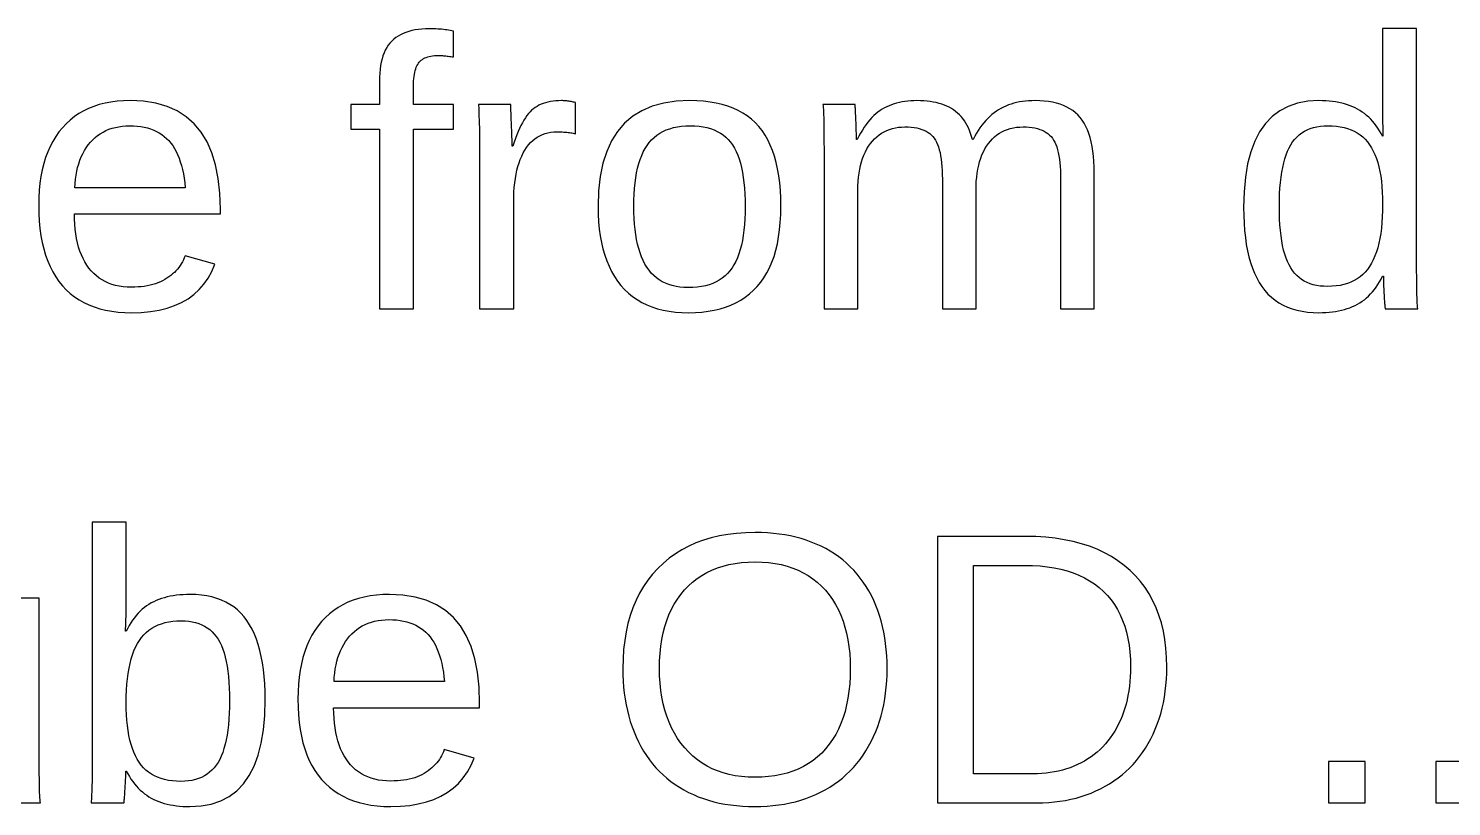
# Model space of a CAD drawing. Extents: x -27 to 133, y -77 to 15.
# Drawn here: x 91.01 to 99.43, y -1.41 to 3.19 of the extents above; entities that cross this region are included whole.
import ezdxf

# ---------------------------------------------------------------- set-up
doc = ezdxf.new("R2010")
doc.units = 0
doc.layers.get('0').update_dxf_attribs({"linetype": 'CONTINUOUS'})

msp = doc.modelspace()

# ---------------------------------------------------------------- linework, layer by layer
for points in [[(93.2908, 2.59516), (93.5269, 2.59516), (93.5269, 2.74173), (93.2908, 2.74173), (93.2908, 2.85026), (93.291, 2.86572), (93.2916, 2.88043), (93.2926, 2.89438), (93.294, 2.90757), (93.2959, 2.92001), (93.2981, 2.9317), (93.3008, 2.94263), (93.3039, 2.95281), (93.3074, 2.96223), (93.3113, 2.97089), (93.3156, 2.9788), (93.3203, 2.98596), (93.3254, 2.99236), (93.331, 2.99816), (93.3371, 3.00349), (93.3437, 3.00835), (93.3508, 3.01276), (93.3584, 3.0167), (93.3665, 3.02018), (93.3751, 3.02319), (93.3842, 3.02574), (93.3939, 3.02782), (93.404, 3.02945), (93.4146, 3.03061), (93.4257, 3.0313), (93.4373, 3.03153), (93.4434, 3.03148), (93.4497, 3.03132), (93.456, 3.03106), (93.4625, 3.03068), (93.4691, 3.03021), (93.4759, 3.02962), (93.4828, 3.02893), (93.4898, 3.02814), (93.4969, 3.02724), (93.5042, 3.02623), (93.5116, 3.02512), (93.5192, 3.0239), (93.5269, 3.02257), (93.5269, 3.17586), (93.5178, 3.17784), (93.5083, 3.17967), (93.4986, 3.18134), (93.4886, 3.18285), (93.4783, 3.1842), (93.4677, 3.18539), (93.4567, 3.18643), (93.4455, 3.1873), (93.434, 3.18802), (93.4221, 3.18857), (93.41, 3.18897), (93.3975, 3.18921), (93.3848, 3.18929), (93.3621, 3.18886), (93.3405, 3.18757), (93.3197, 3.18542), (93.2998, 3.1824), (93.2808, 3.17853), (93.2628, 3.1738), (93.2457, 3.1682), (93.2295, 3.16175), (93.2142, 3.15443), (93.1998, 3.14625), (93.1863, 3.13721), (93.1737, 3.12732), (93.1621, 3.11656), (93.1513, 3.10482), (93.1414, 3.09198), (93.1324, 3.07805), (93.1242, 3.06301), (93.1169, 3.04688), (93.1104, 3.02965), (93.1049, 3.01131), (93.1001, 2.99188), (93.0962, 2.97135), (93.0932, 2.94972), (93.0911, 2.92699), (93.0898, 2.90316), (93.0894, 2.87823), (93.0894, 2.74173), (92.9193, 2.74173), (92.9193, 2.59516), (93.0894, 2.59516), (93.0894, 1.53107), (93.2908, 1.53107)], [(98.6692, 1.509), (98.6894, 1.50989), (98.7091, 1.51138), (98.7282, 1.51346), (98.7469, 1.51614), (98.765, 1.51942), (98.7826, 1.52329), (98.7997, 1.52776), (98.8162, 1.53283), (98.8323, 1.53849), (98.8478, 1.54474), (98.8628, 1.55159), (98.8772, 1.55904), (98.8912, 1.56718), (98.9048, 1.5761), (98.9179, 1.5858), (98.9306, 1.59628), (98.9429, 1.60754), (98.9547, 1.61958), (98.9661, 1.63241), (98.9771, 1.64601), (98.9876, 1.6604), (98.9977, 1.67557), (99.0074, 1.69152), (99.0167, 1.70824), (99.0255, 1.72576), (99.03, 1.72576), (99.03, 1.71842), (99.0301, 1.71087), (99.0302, 1.70311), (99.0303, 1.69514), (99.0305, 1.68696), (99.0308, 1.67856), (99.0311, 1.66996), (99.0315, 1.66114), (99.0318, 1.65211), (99.0323, 1.64287), (99.0328, 1.63341), (99.0333, 1.62375), (99.0339, 1.61387), (99.0345, 1.60416), (99.0351, 1.59501), (99.0357, 1.58642), (99.0362, 1.57838), (99.0368, 1.5709), (99.0374, 1.56398), (99.0379, 1.55761), (99.0385, 1.55179), (99.039, 1.54654), (99.0396, 1.54184), (99.0401, 1.53769), (99.0406, 1.5341), (99.0412, 1.53107), (99.2336, 1.53107), (99.2326, 1.54113), (99.2317, 1.55271), (99.2309, 1.56581), (99.2301, 1.58044), (99.2294, 1.59658), (99.2288, 1.61426), (99.2283, 1.63345), (99.2279, 1.65416), (99.2275, 1.6764), (99.2273, 1.70016), (99.2271, 1.72545), (99.2269, 1.75226), (99.2269, 1.78058), (99.2269, 3.19153), (99.0255, 3.19153), (99.0255, 2.68914), (99.0277, 2.55376), (99.0255, 2.55376), (99.0167, 2.57028), (99.0074, 2.58609), (98.9978, 2.6012), (98.9877, 2.61562), (98.9772, 2.62933), (98.9662, 2.64233), (98.9549, 2.65464), (98.9431, 2.66625), (98.9309, 2.67715), (98.9182, 2.68735), (98.9052, 2.69685), (98.8917, 2.70565), (98.8778, 2.71374), (98.8634, 2.72119), (98.8485, 2.72805), (98.833, 2.7343), (98.817, 2.73996), (98.8004, 2.74503), (98.7833, 2.7495), (98.7657, 2.75337), (98.7475, 2.75665), (98.7288, 2.75933), (98.7095, 2.76142), (98.6897, 2.76291), (98.6693, 2.7638), (98.6484, 2.7641), (98.5825, 2.76035), (98.5219, 2.74911), (98.4666, 2.73038), (98.4165, 2.70414), (98.3717, 2.67042), (98.3322, 2.6292), (98.298, 2.58048), (98.269, 2.52428), (98.2453, 2.46057), (98.2268, 2.38937), (98.2136, 2.31068), (98.2057, 2.2245), (98.2031, 2.13081), (98.2037, 2.08355), (98.2057, 2.03817), (98.2089, 1.99467), (98.2133, 1.95306), (98.2191, 1.91332), (98.2261, 1.87546), (98.2344, 1.83948), (98.244, 1.80538), (98.2549, 1.77317), (98.267, 1.74283), (98.2804, 1.71438), (98.2951, 1.6878), (98.3111, 1.66311), (98.3284, 1.64026), (98.3472, 1.61925), (98.3674, 1.60006), (98.389, 1.5827), (98.4121, 1.56717), (98.4366, 1.55347), (98.4626, 1.54159), (98.4899, 1.53154), (98.5188, 1.52332), (98.549, 1.51692), (98.5807, 1.51235), (98.6139, 1.50961), (98.6484, 1.5087)], [(91.6799, 1.51039), (91.7342, 1.51548), (91.7853, 1.52395), (91.8331, 1.53582), (91.8776, 1.55107), (91.9188, 1.56971), (91.9567, 1.59175), (91.9914, 1.61717), (92.0228, 1.64599), (92.051, 1.67819), (92.0759, 1.71378), (92.0975, 1.75277), (92.1158, 1.79514), (91.939, 1.84548), (91.9344, 1.83325), (91.9292, 1.82136), (91.9234, 1.80979), (91.917, 1.79855), (91.91, 1.78765), (91.9023, 1.77708), (91.8941, 1.76683), (91.8853, 1.75692), (91.8759, 1.74734), (91.8658, 1.73809), (91.8552, 1.72917), (91.844, 1.72058), (91.8321, 1.71232), (91.8197, 1.70455), (91.8066, 1.69739), (91.793, 1.69085), (91.7787, 1.68494), (91.7638, 1.67965), (91.7483, 1.67499), (91.7321, 1.67094), (91.7154, 1.66752), (91.698, 1.66472), (91.68, 1.66254), (91.6614, 1.66098), (91.6422, 1.66005), (91.6224, 1.65974), (91.5974, 1.66041), (91.5733, 1.66241), (91.5502, 1.66576), (91.528, 1.67044), (91.5067, 1.67646), (91.4864, 1.68381), (91.467, 1.6925), (91.4486, 1.70254), (91.4311, 1.7139), (91.4146, 1.72661), (91.399, 1.74065), (91.3843, 1.75603), (91.3706, 1.77275), (91.3578, 1.7907), (91.3461, 1.80978), (91.3354, 1.82998), (91.3257, 1.8513), (91.3171, 1.87376), (91.3094, 1.89733), (91.3028, 1.92204), (91.2972, 1.94787), (91.2926, 1.97482), (91.289, 2.0029), (91.2865, 2.0321), (91.285, 2.06243), (91.2844, 2.09389), (92.1482, 2.09389), (92.1482, 2.12073), (92.1451, 2.21591), (92.1356, 2.30346), (92.1198, 2.38341), (92.0977, 2.45574), (92.0693, 2.52046), (92.0346, 2.57756), (91.9935, 2.62705), (91.9461, 2.66893), (91.8924, 2.70319), (91.8324, 2.72984), (91.7661, 2.74887), (91.6935, 2.76029), (91.6145, 2.7641), (91.5751, 2.76315), (91.5372, 2.76031), (91.5006, 2.75558), (91.4655, 2.74895), (91.4318, 2.74043), (91.3995, 2.73002), (91.3686, 2.71771), (91.3392, 2.70351), (91.3112, 2.68741), (91.2846, 2.66943), (91.2594, 2.64954), (91.2357, 2.62777), (91.2134, 2.6041), (91.1926, 2.57866), (91.1735, 2.55156), (91.1561, 2.5228), (91.1403, 2.4924), (91.1262, 2.46033), (91.1137, 2.42661), (91.1029, 2.39124), (91.0937, 2.35421), (91.0863, 2.31552), (91.0805, 2.27518), (91.0763, 2.23319), (91.0738, 2.18953), (91.073, 2.14423), (91.0738, 2.09661), (91.0763, 2.05082), (91.0805, 2.00688), (91.0863, 1.96478), (91.0937, 1.92452), (91.1029, 1.8861), (91.1137, 1.84952), (91.1262, 1.81478), (91.1403, 1.78188), (91.1561, 1.75083), (91.1735, 1.72161), (91.1926, 1.69423), (91.2134, 1.6687), (91.2358, 1.64503), (91.2596, 1.62325), (91.285, 1.60337), (91.3119, 1.58538), (91.3404, 1.56929), (91.3703, 1.55509), (91.4018, 1.54278), (91.4347, 1.53237), (91.4692, 1.52385), (91.5052, 1.51722), (91.5428, 1.51248), (91.5818, 1.50964), (91.6224, 1.5087)], [(93.8838, 2.16213), (93.8842, 2.19257), (93.8854, 2.22189), (93.8874, 2.25012), (93.8901, 2.27723), (93.8936, 2.30324), (93.8979, 2.32815), (93.903, 2.35194), (93.9088, 2.37464), (93.9155, 2.39622), (93.9229, 2.4167), (93.9311, 2.43608), (93.9401, 2.45434), (93.9499, 2.47151), (93.9604, 2.48748), (93.9716, 2.50217), (93.9835, 2.51559), (93.9961, 2.52773), (94.0094, 2.53859), (94.0234, 2.54818), (94.0381, 2.55648), (94.0536, 2.56351), (94.0697, 2.56926), (94.0865, 2.57373), (94.104, 2.57693), (94.1223, 2.57884), (94.1412, 2.57948), (94.1514, 2.57942), (94.1612, 2.57922), (94.1707, 2.57889), (94.18, 2.57842), (94.1888, 2.57783), (94.1974, 2.5771), (94.2057, 2.57624), (94.2136, 2.57525), (94.2213, 2.57412), (94.2286, 2.57286), (94.2356, 2.57147), (94.2422, 2.56995), (94.2486, 2.5683), (94.2486, 2.75291), (94.2422, 2.75457), (94.2359, 2.75609), (94.2295, 2.75748), (94.2232, 2.75874), (94.2169, 2.75986), (94.2106, 2.76086), (94.2043, 2.76172), (94.1981, 2.76245), (94.1918, 2.76304), (94.1856, 2.7635), (94.1793, 2.76384), (94.1731, 2.76403), (94.1669, 2.7641), (94.1497, 2.76376), (94.133, 2.76275), (94.117, 2.76106), (94.1015, 2.7587), (94.0867, 2.75566), (94.0725, 2.75195), (94.0589, 2.74756), (94.0459, 2.74249), (94.0335, 2.73675), (94.0218, 2.73034), (94.0106, 2.72325), (94.0001, 2.71548), (93.9901, 2.70704), (93.9806, 2.69768), (93.9712, 2.68716), (93.962, 2.67547), (93.9529, 2.66261), (93.9441, 2.64859), (93.9354, 2.6334), (93.9269, 2.61705), (93.9185, 2.59953), (93.9103, 2.58084), (93.9023, 2.561), (93.8945, 2.53998), (93.8868, 2.5178), (93.8793, 2.49446), (93.8749, 2.49446), (93.8748, 2.5018), (93.8747, 2.51109), (93.8744, 2.52232), (93.874, 2.5355), (93.8736, 2.55063), (93.873, 2.56771), (93.8723, 2.58673), (93.8715, 2.60769), (93.8706, 2.63061), (93.8696, 2.65547), (93.8685, 2.68227), (93.8673, 2.71103), (93.8659, 2.74173), (93.6757, 2.74173), (93.6767, 2.71813), (93.6776, 2.69485), (93.6785, 2.67189), (93.6792, 2.64925), (93.6799, 2.62692), (93.6805, 2.60492), (93.681, 2.58323), (93.6814, 2.56185), (93.6818, 2.5408), (93.6821, 2.52006), (93.6823, 2.49964), (93.6824, 2.47954), (93.6824, 2.45976), (93.6824, 1.53107), (93.8838, 1.53107)], [(94.9591, 1.50962), (94.9978, 1.51238), (95.035, 1.51698), (95.0708, 1.52342), (95.105, 1.53171), (95.1377, 1.54183), (95.169, 1.55379), (95.1987, 1.5676), (95.227, 1.58324), (95.2537, 1.60073), (95.279, 1.62005), (95.3028, 1.64122), (95.325, 1.66423), (95.3457, 1.68911), (95.3648, 1.71592), (95.3821, 1.74465), (95.3979, 1.7753), (95.4119, 1.80786), (95.4243, 1.84235), (95.4351, 1.87876), (95.4442, 1.91708), (95.4517, 1.95733), (95.4574, 1.9995), (95.4616, 2.04358), (95.4641, 2.08959), (95.4649, 2.13751), (95.4641, 2.18592), (95.4618, 2.23234), (95.4579, 2.27676), (95.4525, 2.31919), (95.4455, 2.35963), (95.437, 2.39807), (95.4269, 2.43453), (95.4153, 2.46898), (95.4021, 2.50145), (95.3874, 2.53192), (95.3712, 2.5604), (95.3533, 2.58688), (95.334, 2.61138), (95.313, 2.63397), (95.2902, 2.65475), (95.2657, 2.67373), (95.2395, 2.6909), (95.2116, 2.70626), (95.1819, 2.71982), (95.1505, 2.73157), (95.1173, 2.74151), (95.0825, 2.74964), (95.0458, 2.75597), (95.0075, 2.76049), (94.9674, 2.7632), (94.9256, 2.7641), (94.8453, 2.76039), (94.7714, 2.74927), (94.704, 2.73073), (94.643, 2.70478), (94.5884, 2.67141), (94.5403, 2.63063), (94.4985, 2.58243), (94.4632, 2.52681), (94.4343, 2.46378), (94.4118, 2.39334), (94.3958, 2.31548), (94.3861, 2.2302), (94.3829, 2.13751), (94.3837, 2.09137), (94.3861, 2.04693), (94.3901, 2.00419), (94.3957, 1.96316), (94.4029, 1.92382), (94.4117, 1.88619), (94.4222, 1.85025), (94.4342, 1.81602), (94.4478, 1.78349), (94.463, 1.75266), (94.4798, 1.72353), (94.4983, 1.69611), (94.5183, 1.67038), (94.5399, 1.64646), (94.563, 1.62446), (94.5877, 1.60437), (94.6139, 1.58619), (94.6416, 1.56993), (94.6709, 1.55558), (94.7017, 1.54314), (94.7341, 1.53262), (94.768, 1.52401), (94.8034, 1.51731), (94.8403, 1.51252), (94.8788, 1.50965), (94.9189, 1.5087)], [(95.9204, 2.23262), (95.9208, 2.25968), (95.9221, 2.2858), (95.9244, 2.31096), (95.9275, 2.33516), (95.9315, 2.35841), (95.9363, 2.38071), (95.9421, 2.40205), (95.9488, 2.42245), (95.9563, 2.44188), (95.9647, 2.46037), (95.974, 2.4779), (95.9842, 2.49448), (95.9953, 2.5101), (96.0072, 2.52467), (96.0197, 2.53807), (96.0328, 2.5503), (96.0465, 2.56137), (96.0609, 2.57128), (96.076, 2.58002), (96.0916, 2.5876), (96.1079, 2.594), (96.1249, 2.59925), (96.1424, 2.60333), (96.1606, 2.60624), (96.1795, 2.60799), (96.199, 2.60857), (96.2178, 2.60817), (96.2357, 2.60698), (96.2527, 2.605), (96.2688, 2.60222), (96.2839, 2.59864), (96.2982, 2.59427), (96.3115, 2.58911), (96.324, 2.58315), (96.3355, 2.57639), (96.3461, 2.56884), (96.3558, 2.5605), (96.3645, 2.55136), (96.3724, 2.54143), (96.3795, 2.53046), (96.3861, 2.51821), (96.392, 2.50467), (96.3975, 2.48985), (96.4023, 2.47374), (96.4066, 2.45635), (96.4103, 2.43767), (96.4134, 2.41771), (96.416, 2.39647), (96.4179, 2.37394), (96.4194, 2.35012), (96.4202, 2.32502), (96.4205, 2.29864), (96.4205, 1.53107), (96.6197, 1.53107), (96.6197, 2.23262), (96.6201, 2.25985), (96.6214, 2.2861), (96.6236, 2.31138), (96.6266, 2.33569), (96.6305, 2.35903), (96.6353, 2.38139), (96.6409, 2.40278), (96.6474, 2.42319), (96.6548, 2.44263), (96.663, 2.4611), (96.6721, 2.47859), (96.6821, 2.49511), (96.693, 2.51066), (96.7046, 2.52514), (96.7169, 2.53847), (96.7299, 2.55064), (96.7436, 2.56164), (96.758, 2.57149), (96.7731, 2.58018), (96.7889, 2.58771), (96.8054, 2.59409), (96.8226, 2.5993), (96.8405, 2.60336), (96.8591, 2.60625), (96.8783, 2.60799), (96.8983, 2.60857), (96.9171, 2.60817), (96.935, 2.60698), (96.952, 2.605), (96.9681, 2.60222), (96.9833, 2.59864), (96.9975, 2.59427), (97.0109, 2.58911), (97.0233, 2.58315), (97.0348, 2.57639), (97.0454, 2.56884), (97.0551, 2.5605), (97.0639, 2.55136), (97.0717, 2.54143), (97.0788, 2.53046), (97.0854, 2.51821), (97.0914, 2.50467), (97.0968, 2.48985), (97.1016, 2.47374), (97.1059, 2.45635), (97.1096, 2.43767), (97.1127, 2.41771), (97.1153, 2.39647), (97.1173, 2.37394), (97.1187, 2.35012), (97.1195, 2.32502), (97.1198, 2.29864), (97.1198, 1.53107), (97.319, 1.53107), (97.319, 2.33781), (97.3185, 2.372), (97.317, 2.40468), (97.3145, 2.43585), (97.3111, 2.46551), (97.3067, 2.49366), (97.3012, 2.5203), (97.2948, 2.54543), (97.2874, 2.56905), (97.279, 2.59117), (97.2697, 2.61177), (97.2593, 2.63086), (97.248, 2.64845), (97.2356, 2.66452), (97.2222, 2.67925), (97.2076, 2.69281), (97.1918, 2.70518), (97.1749, 2.71637), (97.1567, 2.72639), (97.1374, 2.73523), (97.1168, 2.74289), (97.0951, 2.74937), (97.0722, 2.75467), (97.0481, 2.7588), (97.0229, 2.76174), (96.9964, 2.76351), (96.9688, 2.7641), (96.9495, 2.76378), (96.9308, 2.76283), (96.9124, 2.76124), (96.8945, 2.75902), (96.8771, 2.75616), (96.86, 2.75266), (96.8435, 2.74853), (96.8274, 2.74376), (96.8117, 2.73836), (96.7964, 2.73232), (96.7816, 2.72565), (96.7673, 2.71834), (96.7534, 2.71039), (96.7399, 2.70173), (96.7266, 2.69225), (96.7137, 2.68197), (96.7011, 2.67088), (96.6888, 2.65898), (96.6769, 2.64628), (96.6652, 2.63277), (96.6539, 2.61845), (96.6428, 2.60332), (96.6321, 2.58739), (96.6217, 2.57064), (96.6116, 2.55309), (96.6018, 2.53473), (96.5984, 2.53473), (96.5933, 2.55277), (96.5876, 2.57004), (96.5814, 2.58653), (96.5745, 2.60226), (96.5671, 2.61723), (96.5591, 2.63142), (96.5506, 2.64485), (96.5414, 2.6575), (96.5317, 2.66939), (96.5214, 2.68052), (96.5105, 2.69087), (96.4991, 2.70045), (96.4871, 2.70927), (96.4744, 2.71738), (96.4611, 2.72484), (96.4471, 2.73166), (96.4324, 2.73782), (96.417, 2.74334), (96.401, 2.7482), (96.3842, 2.75242), (96.3668, 2.75599), (96.3487, 2.75891), (96.3299, 2.76118), (96.3104, 2.7628), (96.2903, 2.76378), (96.2695, 2.7641), (96.2511, 2.7638), (96.2331, 2.76291), (96.2157, 2.76142), (96.1986, 2.75933), (96.182, 2.75665), (96.1658, 2.75337), (96.15, 2.7495), (96.1347, 2.74503), (96.1198, 2.73996), (96.1054, 2.7343), (96.0914, 2.72805), (96.0778, 2.72119), (96.0647, 2.71374), (96.0519, 2.70553), (96.0393, 2.6964), (96.027, 2.68634), (96.0149, 2.67535), (96.003, 2.66343), (95.9913, 2.65059), (95.9798, 2.63682), (95.9686, 2.62212), (95.9576, 2.6065), (95.9469, 2.58995), (95.9363, 2.57247), (95.926, 2.55407), (95.9159, 2.53473), (95.9125, 2.53473), (95.9122, 2.548), (95.9119, 2.56059), (95.9115, 2.57252), (95.9112, 2.58378), (95.9109, 2.59437), (95.9106, 2.60429), (95.9103, 2.61354), (95.91, 2.62212), (95.9097, 2.63003), (95.9094, 2.63728), (95.9091, 2.64386), (95.9089, 2.64976), (95.9086, 2.655), (95.9084, 2.65987), (95.9081, 2.66464), (95.9079, 2.66934), (95.9076, 2.67394), (95.9074, 2.67846), (95.9072, 2.68289), (95.907, 2.68724), (95.9068, 2.6915), (95.9066, 2.69568), (95.9064, 2.69977), (95.9062, 2.70377), (95.906, 2.70768), (95.9058, 2.71152), (95.9056, 2.71519), (95.9055, 2.71864), (95.9053, 2.72186), (95.9051, 2.72486), (95.9049, 2.72764), (95.9048, 2.73019), (95.9046, 2.73251), (95.9044, 2.73461), (95.9043, 2.73648), (95.9041, 2.73813), (95.9039, 2.73956), (95.9038, 2.74075), (95.9036, 2.74173), (95.7134, 2.74173), (95.7144, 2.73352), (95.7153, 2.72337), (95.7161, 2.71128), (95.7169, 2.69724), (95.7175, 2.68125), (95.7181, 2.66331), (95.7186, 2.64343), (95.7191, 2.6216), (95.7194, 2.59782), (95.7197, 2.5721), (95.7199, 2.54443), (95.72, 2.51482), (95.7201, 2.48325), (95.7201, 1.53107), (95.9204, 1.53107)], [(91.2882, 2.2742), (91.2906, 2.29923), (91.294, 2.3234), (91.2983, 2.3467), (91.3035, 2.36913), (91.3097, 2.3907), (91.3168, 2.4114), (91.3248, 2.43123), (91.3338, 2.45019), (91.3437, 2.46829), (91.3545, 2.48552), (91.3663, 2.50188), (91.379, 2.51738), (91.3925, 2.53186), (91.4068, 2.54519), (91.4217, 2.55735), (91.4374, 2.56836), (91.4539, 2.57821), (91.471, 2.5869), (91.4889, 2.59443), (91.5074, 2.6008), (91.5267, 2.60602), (91.5468, 2.61007), (91.5675, 2.61297), (91.589, 2.61471), (91.6112, 2.61529), (91.634, 2.61477), (91.656, 2.61321), (91.6771, 2.61061), (91.6974, 2.60697), (91.7169, 2.60229), (91.7356, 2.59658), (91.7534, 2.58982), (91.7704, 2.58203), (91.7865, 2.57319), (91.8018, 2.56332), (91.8163, 2.5524), (91.83, 2.54045), (91.8428, 2.52746), (91.8548, 2.51333), (91.866, 2.49798), (91.8766, 2.48141), (91.8863, 2.46361), (91.8953, 2.44459), (91.9036, 2.42434), (91.911, 2.40286), (91.9178, 2.38016), (91.9238, 2.35624), (91.929, 2.33109), (91.9334, 2.30472), (91.9372, 2.27712), (91.9401, 2.24829), (91.2867, 2.24829)], [(94.8915, 1.65822), (94.8674, 1.66036), (94.8444, 1.66392), (94.8224, 1.6689), (94.8015, 1.67531), (94.7817, 1.68313), (94.7629, 1.69239), (94.7451, 1.70306), (94.7284, 1.71516), (94.7128, 1.72869), (94.6982, 1.74363), (94.6846, 1.76), (94.6721, 1.7778), (94.6606, 1.79701), (94.6501, 1.81763), (94.6404, 1.83966), (94.6316, 1.8631), (94.6238, 1.88795), (94.6169, 1.91421), (94.6109, 1.94188), (94.6059, 1.97096), (94.6017, 2.00145), (94.5985, 2.03335), (94.5962, 2.06666), (94.5948, 2.10138), (94.5944, 2.13751), (94.5948, 2.17461), (94.5962, 2.21017), (94.5986, 2.24418), (94.6018, 2.27666), (94.606, 2.30758), (94.6112, 2.33697), (94.6172, 2.36481), (94.6242, 2.39111), (94.6322, 2.41587), (94.6411, 2.43909), (94.6509, 2.46076), (94.6616, 2.48089), (94.6733, 2.49947), (94.686, 2.51661), (94.6999, 2.53237), (94.7149, 2.54676), (94.7311, 2.55978), (94.7484, 2.57143), (94.7669, 2.58171), (94.7866, 2.59062), (94.8074, 2.59815), (94.8294, 2.60432), (94.8526, 2.60912), (94.8769, 2.61255), (94.9023, 2.6146), (94.9289, 2.61529), (94.9554, 2.61461), (94.9806, 2.6126), (95.0046, 2.60924), (95.0274, 2.60453), (95.0491, 2.59849), (95.0695, 2.59109), (95.0888, 2.58236), (95.1068, 2.57228), (95.1236, 2.56085), (95.1393, 2.54809), (95.1537, 2.53397), (95.167, 2.51852), (95.179, 2.50172), (95.19, 2.48343), (95.2001, 2.46353), (95.2094, 2.442), (95.2178, 2.41885), (95.2252, 2.39408), (95.2318, 2.36769), (95.2376, 2.33967), (95.2424, 2.31003), (95.2464, 2.27877), (95.2495, 2.24589), (95.2517, 2.21139), (95.253, 2.17526), (95.2534, 2.13751), (95.253, 2.10025), (95.2516, 2.06453), (95.2493, 2.03036), (95.2461, 1.99774), (95.2419, 1.96667), (95.2369, 1.93715), (95.2309, 1.90917), (95.224, 1.88275), (95.2161, 1.85788), (95.2074, 1.83455), (95.1977, 1.81278), (95.1872, 1.79255), (95.1757, 1.77387), (95.1631, 1.75666), (95.1493, 1.74082), (95.1342, 1.72636), (95.118, 1.71328), (95.1005, 1.70158), (95.0818, 1.69125), (95.0619, 1.6823), (95.0407, 1.67472), (95.0184, 1.66853), (94.9948, 1.66371), (94.9699, 1.66027), (94.9439, 1.6582), (94.9166, 1.65751)], [(98.6772, 1.66488), (98.6554, 1.66682), (98.6347, 1.67007), (98.6149, 1.67461), (98.5961, 1.68045), (98.5783, 1.68758), (98.5616, 1.69602), (98.5458, 1.70575), (98.531, 1.71678), (98.5172, 1.7291), (98.5044, 1.74273), (98.4925, 1.75765), (98.4817, 1.77387), (98.4718, 1.79159), (98.4626, 1.81103), (98.4543, 1.83217), (98.4467, 1.85502), (98.44, 1.87957), (98.434, 1.90584), (98.4289, 1.93381), (98.4245, 1.96349), (98.4209, 1.99488), (98.4181, 2.02798), (98.4162, 2.06278), (98.415, 2.09929), (98.4146, 2.13751), (98.415, 2.17559), (98.4162, 2.212), (98.4182, 2.24675), (98.421, 2.27984), (98.4246, 2.31126), (98.429, 2.34103), (98.4342, 2.36913), (98.4402, 2.39557), (98.447, 2.42035), (98.4546, 2.44346), (98.463, 2.46492), (98.4723, 2.48471), (98.4823, 2.50284), (98.4932, 2.51947), (98.5051, 2.53478), (98.518, 2.54875), (98.5319, 2.56139), (98.5468, 2.5727), (98.5628, 2.58268), (98.5797, 2.59133), (98.5976, 2.59865), (98.6165, 2.60464), (98.6364, 2.6093), (98.6573, 2.61263), (98.6792, 2.61462), (98.7021, 2.61529), (98.7276, 2.61462), (98.7519, 2.61264), (98.7752, 2.60933), (98.7974, 2.60469), (98.8185, 2.59874), (98.8385, 2.59145), (98.8575, 2.58285), (98.8753, 2.57292), (98.8921, 2.56166), (98.9078, 2.54908), (98.9224, 2.53518), (98.9359, 2.51995), (98.9483, 2.5034), (98.9597, 2.48543), (98.9702, 2.46593), (98.9798, 2.44491), (98.9885, 2.42236), (98.9963, 2.3983), (99.0031, 2.37271), (99.0091, 2.3456), (99.0141, 2.31696), (99.0182, 2.2868), (99.0214, 2.25512), (99.0237, 2.22192), (99.025, 2.18719), (99.0255, 2.15094), (99.025, 2.11333), (99.0237, 2.07727), (99.0214, 2.04276), (99.0182, 2.00979), (99.0141, 1.97838), (99.0091, 1.94851), (99.0031, 1.92019), (98.9963, 1.89343), (98.9885, 1.86821), (98.9798, 1.84454), (98.9702, 1.82242), (98.9597, 1.80185), (98.9483, 1.78283), (98.9359, 1.76528), (98.9223, 1.74914), (98.9077, 1.73441), (98.8919, 1.72107), (98.875, 1.70914), (98.857, 1.69861), (98.8379, 1.68949), (98.8177, 1.68177), (98.7964, 1.67546), (98.7739, 1.67054), (98.7504, 1.66703), (98.7257, 1.66493), (98.6999, 1.66423)], [(92.034, -1.41104), (92.0946, -1.3998), (92.1499, -1.38106), (92.2, -1.35483), (92.2448, -1.32111), (92.2843, -1.27989), (92.3186, -1.23117), (92.3475, -1.17496), (92.3713, -1.11125), (92.3897, -1.04005), (92.4029, -0.96136), (92.4108, -0.87517), (92.4134, -0.78149), (92.4128, -0.73423), (92.4109, -0.68885), (92.4077, -0.64536), (92.4032, -0.60374), (92.3974, -0.564), (92.3904, -0.52614), (92.3821, -0.49017), (92.3725, -0.45607), (92.3617, -0.42386), (92.3495, -0.39352), (92.3361, -0.36506), (92.3214, -0.33849), (92.3054, -0.31379), (92.2881, -0.29095), (92.2693, -0.26994), (92.2491, -0.25075), (92.2275, -0.23339), (92.2044, -0.21786), (92.1799, -0.20416), (92.154, -0.19228), (92.1266, -0.18223), (92.0978, -0.17401), (92.0675, -0.16761), (92.0358, -0.16304), (92.0027, -0.1603), (91.9681, -0.15939), (91.9473, -0.15968), (91.9271, -0.16058), (91.9074, -0.16207), (91.8883, -0.16415), (91.8696, -0.16684), (91.8515, -0.17011), (91.8339, -0.17399), (91.8168, -0.17846), (91.8003, -0.18352), (91.7842, -0.18918), (91.7687, -0.19544), (91.7537, -0.2023), (91.7393, -0.20974), (91.7253, -0.21788), (91.7117, -0.2268), (91.6986, -0.2365), (91.6859, -0.24698), (91.6736, -0.25823), (91.6618, -0.27028), (91.6504, -0.2831), (91.6394, -0.2967), (91.6289, -0.31109), (91.6188, -0.32626), (91.6091, -0.3422), (91.5998, -0.35893), (91.591, -0.37644), (91.5865, -0.37644), (91.5872, -0.36145), (91.5878, -0.34676), (91.5884, -0.33237), (91.5889, -0.31829), (91.5893, -0.30451), (91.5897, -0.29104), (91.5901, -0.27787), (91.5903, -0.26501), (91.5906, -0.25245), (91.5908, -0.2402), (91.5909, -0.22825), (91.591, -0.2166), (91.591, -0.20526), (91.591, 0.26804), (91.3896, 0.26804), (91.3896, -1.1429), (91.3896, -1.17123), (91.3895, -1.19804), (91.3893, -1.22332), (91.389, -1.24708), (91.3886, -1.26932), (91.3882, -1.29004), (91.3877, -1.30923), (91.3871, -1.3269), (91.3864, -1.34305), (91.3856, -1.35768), (91.3848, -1.37078), (91.3839, -1.38236), (91.3829, -1.39242), (91.5776, -1.39242), (91.578, -1.39034), (91.5783, -1.38756), (91.5787, -1.38406), (91.5792, -1.37986), (91.5796, -1.37496), (91.5801, -1.36934), (91.5806, -1.36301), (91.5812, -1.35598), (91.5818, -1.34824), (91.5824, -1.33978), (91.583, -1.33062), (91.5836, -1.32076), (91.5843, -1.31018), (91.585, -1.29946), (91.5856, -1.28918), (91.5861, -1.27932), (91.5866, -1.2699), (91.5871, -1.2609), (91.5875, -1.25234), (91.5878, -1.2442), (91.5881, -1.2365), (91.5884, -1.22923), (91.5885, -1.22238), (91.5887, -1.21597), (91.5888, -1.20998), (91.5888, -1.20443), (91.591, -1.20443), (91.6, -1.22111), (91.6094, -1.23707), (91.6192, -1.25231), (91.6294, -1.26683), (91.64, -1.28063), (91.651, -1.2937), (91.6624, -1.30605), (91.6742, -1.31768), (91.6864, -1.32859), (91.699, -1.33878), (91.712, -1.34824), (91.7254, -1.35699), (91.7393, -1.36501), (91.7536, -1.37237), (91.7684, -1.37915), (91.7838, -1.38533), (91.7998, -1.39093), (91.8163, -1.39594), (91.8333, -1.40036), (91.8509, -1.40419), (91.8691, -1.40743), (91.8878, -1.41008), (91.907, -1.41214), (91.9268, -1.41361), (91.9472, -1.4145), (91.9681, -1.41479)], [(95.3471, -1.4142), (95.383, -1.41243), (95.4181, -1.40949), (95.4525, -1.40536), (95.4861, -1.40006), (95.5189, -1.39358), (95.551, -1.38592), (95.5824, -1.37708), (95.613, -1.36706), (95.6428, -1.35587), (95.6719, -1.34349), (95.7002, -1.32994), (95.7278, -1.31521), (95.7545, -1.29938), (95.7803, -1.28253), (95.805, -1.26467), (95.8288, -1.24578), (95.8516, -1.22587), (95.8735, -1.20494), (95.8943, -1.18299), (95.9142, -1.16003), (95.9332, -1.13604), (95.9511, -1.11103), (95.9681, -1.08501), (95.9841, -1.05796), (95.9991, -1.02989), (96.0131, -1.00095), (96.026, -0.97129), (96.0377, -0.94089), (96.0484, -0.90977), (96.0579, -0.87791), (96.0663, -0.84533), (96.0736, -0.81202), (96.0797, -0.77798), (96.0847, -0.74322), (96.0887, -0.70772), (96.0915, -0.6715), (96.0931, -0.63455), (96.0937, -0.59687), (96.0931, -0.55905), (96.0915, -0.522), (96.0887, -0.48574), (96.0848, -0.45026), (96.0799, -0.41556), (96.0738, -0.38165), (96.0666, -0.34851), (96.0583, -0.31616), (96.0489, -0.28458), (96.0384, -0.25379), (96.0268, -0.22378), (96.0141, -0.19455), (96.0003, -0.1661), (95.9854, -0.13856), (95.9695, -0.11203), (95.9527, -0.08654), (95.9349, -0.06207), (95.9161, -0.03863), (95.8963, -0.01622), (95.8755, 0.00517), (95.8537, 0.02554), (95.8309, 0.04487), (95.8072, 0.06318), (95.7825, 0.08047), (95.7567, 0.09672), (95.73, 0.11195), (95.7025, 0.12611), (95.6741, 0.13913), (95.645, 0.15101), (95.6152, 0.16177), (95.5846, 0.17139), (95.5533, 0.17988), (95.5212, 0.18724), (95.4883, 0.19347), (95.4547, 0.19856), (95.4203, 0.20253), (95.3852, 0.20536), (95.3493, 0.20706), (95.3127, 0.20762), (95.2569, 0.20636), (95.2029, 0.20258), (95.1509, 0.19627), (95.1008, 0.18744), (95.0527, 0.17609), (95.0064, 0.16221), (94.9621, 0.14582), (94.9197, 0.1269), (94.8792, 0.10545), (94.8406, 0.08149), (94.804, 0.055), (94.7693, 0.02599), (94.7365, -0.00554), (94.7058, -0.03931), (94.6777, -0.07503), (94.6519, -0.11271), (94.6287, -0.15233), (94.6079, -0.19391), (94.5895, -0.23745), (94.5736, -0.28293), (94.5601, -0.33037), (94.5491, -0.37977), (94.5405, -0.43111), (94.5344, -0.48441), (94.5307, -0.53966), (94.5295, -0.59687), (94.53, -0.63472), (94.5317, -0.67183), (94.5344, -0.70821), (94.5383, -0.74386), (94.5432, -0.77876), (94.5492, -0.81294), (94.5564, -0.84638), (94.5646, -0.87908), (94.574, -0.91105), (94.5844, -0.94229), (94.5959, -0.97278), (94.6086, -1.00255), (94.6223, -1.03158), (94.6371, -1.05972), (94.6529, -1.08682), (94.6696, -1.11288), (94.6874, -1.1379), (94.7061, -1.16188), (94.7258, -1.18483), (94.7465, -1.20673), (94.7682, -1.2276), (94.7909, -1.24742), (94.8145, -1.26621), (94.8392, -1.28396), (94.8648, -1.30067), (94.8914, -1.31633), (94.9189, -1.3309), (94.9472, -1.3443), (94.9763, -1.35653), (95.0062, -1.3676), (95.0368, -1.37751), (95.0683, -1.38624), (95.1005, -1.39382), (95.1335, -1.40023), (95.1673, -1.40547), (95.2019, -1.40955), (95.2373, -1.41246), (95.2735, -1.41421), (95.3105, -1.41479)], [(97.0159, -1.39184), (97.0501, -1.39011), (97.0836, -1.38723), (97.1165, -1.3832), (97.1487, -1.37802), (97.1803, -1.37168), (97.2113, -1.3642), (97.2417, -1.35556), (97.2714, -1.34577), (97.3005, -1.33482), (97.3289, -1.32273), (97.3567, -1.30948), (97.3839, -1.29508), (97.4103, -1.2796), (97.4357, -1.2631), (97.4602, -1.24559), (97.4838, -1.22707), (97.5064, -1.20754), (97.5281, -1.18699), (97.5488, -1.16543), (97.5686, -1.14286), (97.5875, -1.11927), (97.6054, -1.09467), (97.6224, -1.06906), (97.6385, -1.04243), (97.6536, -1.0148), (97.6676, -0.98629), (97.6806, -0.95706), (97.6924, -0.92711), (97.7031, -0.89644), (97.7126, -0.86505), (97.7211, -0.83293), (97.7284, -0.8001), (97.7346, -0.76654), (97.7397, -0.73226), (97.7436, -0.69726), (97.7464, -0.66153), (97.7481, -0.62509), (97.7487, -0.58793), (97.7474, -0.53195), (97.7435, -0.47798), (97.7371, -0.42602), (97.7281, -0.37606), (97.7165, -0.32811), (97.7023, -0.28217), (97.6856, -0.23823), (97.6662, -0.1963), (97.6444, -0.15637), (97.6199, -0.11845), (97.5928, -0.08254), (97.5632, -0.04863), (97.531, -0.01673), (97.4965, 0.01298), (97.4597, 0.04032), (97.4208, 0.06528), (97.3798, 0.08786), (97.3366, 0.10806), (97.2912, 0.12589), (97.2436, 0.14134), (97.1939, 0.15441), (97.142, 0.16511), (97.088, 0.17343), (97.0318, 0.17937), (96.9734, 0.18294), (96.9128, 0.18413), (96.3914, 0.18413), (96.3914, -1.39242), (96.9811, -1.39242)], [(95.2703, -1.24033), (95.2316, -1.23724), (95.1942, -1.23209), (95.1582, -1.22489), (95.1236, -1.21562), (95.0903, -1.2043), (95.0584, -1.19092), (95.0279, -1.17547), (94.9988, -1.15797), (94.971, -1.13841), (94.9446, -1.1168), (94.9196, -1.09312), (94.8959, -1.06738), (94.8738, -1.03989), (94.8535, -1.01095), (94.8349, -0.98055), (94.8181, -0.94871), (94.8031, -0.91542), (94.7898, -0.88067), (94.7783, -0.84448), (94.7686, -0.80684), (94.7607, -0.76774), (94.7545, -0.7272), (94.7501, -0.68521), (94.7474, -0.64176), (94.7465, -0.59687), (94.7474, -0.5517), (94.75, -0.5081), (94.7544, -0.46608), (94.7605, -0.42563), (94.7684, -0.38676), (94.778, -0.34947), (94.7893, -0.31375), (94.8025, -0.2796), (94.8173, -0.24704), (94.8339, -0.21604), (94.8523, -0.18663), (94.8724, -0.15879), (94.8942, -0.13253), (94.9177, -0.10803), (94.9426, -0.08549), (94.9689, -0.06492), (94.9968, -0.0463), (95.026, -0.02964), (95.0568, -0.01494), (95.089, -0.00221), (95.1226, 0.00857), (95.1577, 0.01739), (95.1943, 0.02425), (95.2323, 0.02915), (95.2718, 0.03209), (95.3127, 0.03307), (95.3533, 0.03208), (95.3925, 0.0291), (95.4302, 0.02413), (95.4665, 0.01718), (95.5013, 0.00824), (95.5347, -0.00268), (95.5667, -0.01559), (95.5972, -0.03049), (95.6263, -0.04737), (95.654, -0.06624), (95.6802, -0.0871), (95.705, -0.10994), (95.7284, -0.13477), (95.7501, -0.16134), (95.7702, -0.1894), (95.7884, -0.21897), (95.805, -0.25002), (95.8198, -0.28258), (95.8328, -0.31663), (95.8442, -0.35217), (95.8537, -0.38922), (95.8616, -0.42775), (95.8677, -0.46779), (95.872, -0.50932), (95.8746, -0.55235), (95.8755, -0.59687), (95.8746, -0.64338), (95.872, -0.68825), (95.8677, -0.73147), (95.8617, -0.77304), (95.8539, -0.81296), (95.8444, -0.85123), (95.8332, -0.88785), (95.8202, -0.92283), (95.8055, -0.95616), (95.7891, -0.98784), (95.7709, -1.01786), (95.7511, -1.04624), (95.7295, -1.07298), (95.7063, -1.09788), (95.6815, -1.1208), (95.6553, -1.14172), (95.6276, -1.16065), (95.5984, -1.17759), (95.5676, -1.19254), (95.5354, -1.20549), (95.5017, -1.21645), (95.4664, -1.22542), (95.4297, -1.23239), (95.3915, -1.23737), (95.3517, -1.24036), (95.3105, -1.24136)], [(96.6051, 0.01294), (96.9084, 0.01294), (96.9543, 0.01203), (96.9986, 0.0093), (97.0412, 0.00474), (97.082, -0.00163), (97.1212, -0.00982), (97.1587, -0.01984), (97.1944, -0.03167), (97.2285, -0.04533), (97.2609, -0.06081), (97.2915, -0.0781), (97.3205, -0.09722), (97.3477, -0.11816), (97.3733, -0.14092), (97.397, -0.16542), (97.4189, -0.19156), (97.4388, -0.21935), (97.4569, -0.24879), (97.473, -0.27987), (97.4873, -0.31261), (97.4996, -0.347), (97.5101, -0.38303), (97.5186, -0.42071), (97.5253, -0.46004), (97.53, -0.50102), (97.5329, -0.54365), (97.5338, -0.58793), (97.5334, -0.61757), (97.5322, -0.64661), (97.5301, -0.67504), (97.5272, -0.70286), (97.5234, -0.73007), (97.5188, -0.75667), (97.5134, -0.78266), (97.5071, -0.80805), (97.5, -0.83282), (97.4921, -0.85699), (97.4834, -0.88054), (97.4738, -0.90349), (97.4633, -0.92583), (97.4521, -0.94747), (97.4402, -0.96831), (97.4276, -0.98836), (97.4142, -1.00761), (97.4001, -1.02607), (97.3853, -1.04373), (97.3698, -1.0606), (97.3535, -1.07668), (97.3365, -1.09196), (97.3188, -1.10645), (97.3004, -1.12014), (97.2813, -1.13304), (97.2614, -1.14515), (97.2409, -1.1564), (97.2199, -1.16676), (97.1985, -1.17621), (97.1765, -1.18476), (97.154, -1.19242), (97.1311, -1.19917), (97.1076, -1.20502), (97.0837, -1.20997), (97.0592, -1.21403), (97.0343, -1.21718), (97.0089, -1.21943), (96.9829, -1.22078), (96.9565, -1.22123), (96.6051, -1.22123)], [(93.214, -1.4131), (93.2683, -1.40801), (93.3194, -1.39954), (93.3671, -1.38767), (93.4116, -1.37242), (93.4529, -1.35377), (93.4908, -1.33174), (93.5255, -1.30632), (93.5569, -1.2775), (93.5851, -1.2453), (93.6099, -1.20971), (93.6315, -1.17072), (93.6499, -1.12835), (93.4731, -1.07801), (93.4685, -1.09024), (93.4633, -1.10213), (93.4575, -1.1137), (93.4511, -1.12493), (93.444, -1.13584), (93.4364, -1.14641), (93.4282, -1.15665), (93.4194, -1.16657), (93.41, -1.17615), (93.3999, -1.1854), (93.3893, -1.19432), (93.3781, -1.20291), (93.3662, -1.21116), (93.3538, -1.21894), (93.3407, -1.2261), (93.3271, -1.23263), (93.3128, -1.23855), (93.2979, -1.24383), (93.2823, -1.2485), (93.2662, -1.25255), (93.2495, -1.25597), (93.2321, -1.25877), (93.2141, -1.26095), (93.1955, -1.2625), (93.1763, -1.26344), (93.1564, -1.26375), (93.1314, -1.26308), (93.1074, -1.26107), (93.0842, -1.25773), (93.0621, -1.25305), (93.0408, -1.24703), (93.0205, -1.23968), (93.0011, -1.23098), (92.9827, -1.22095), (92.9652, -1.20959), (92.9487, -1.19688), (92.9331, -1.18284), (92.9184, -1.16746), (92.9047, -1.15074), (92.8919, -1.13279), (92.8802, -1.11371), (92.8695, -1.09351), (92.8598, -1.07218), (92.8512, -1.04973), (92.8435, -1.02615), (92.8369, -1.00145), (92.8313, -0.97562), (92.8267, -0.94867), (92.8231, -0.92059), (92.8206, -0.89139), (92.819, -0.86106), (92.8185, -0.8296), (93.6823, -0.8296), (93.6823, -0.80275), (93.6792, -0.70758), (93.6697, -0.62002), (93.6539, -0.54008), (93.6318, -0.46775), (93.6034, -0.40303), (93.5686, -0.34593), (93.5276, -0.29644), (93.4802, -0.25456), (93.4265, -0.2203), (93.3665, -0.19365), (93.3002, -0.17461), (93.2276, -0.16319), (93.1486, -0.15939), (93.1092, -0.16033), (93.0712, -0.16317), (93.0347, -0.16791), (92.9996, -0.17453), (92.9659, -0.18306), (92.9336, -0.19347), (92.9027, -0.20578), (92.8733, -0.21998), (92.8453, -0.23607), (92.8187, -0.25406), (92.7935, -0.27394), (92.7698, -0.29572), (92.7475, -0.31939), (92.7267, -0.34483), (92.7076, -0.37193), (92.6902, -0.40068), (92.6744, -0.43109), (92.6602, -0.46316), (92.6478, -0.49688), (92.637, -0.53225), (92.6278, -0.56928), (92.6204, -0.60797), (92.6145, -0.64831), (92.6104, -0.6903), (92.6079, -0.73395), (92.6071, -0.77926), (92.6079, -0.82688), (92.6104, -0.87266), (92.6145, -0.91661), (92.6204, -0.95871), (92.6278, -0.99897), (92.637, -1.03739), (92.6478, -1.07397), (92.6602, -1.1087), (92.6744, -1.1416), (92.6902, -1.17266), (92.7076, -1.20188), (92.7267, -1.22925), (92.7475, -1.25479), (92.7698, -1.27846), (92.7937, -1.30023), (92.8191, -1.32012), (92.846, -1.3381), (92.8745, -1.3542), (92.9044, -1.3684), (92.9359, -1.38071), (92.9688, -1.39112), (93.0033, -1.39964), (93.0393, -1.40627), (93.0769, -1.411), (93.1159, -1.41384), (93.1564, -1.41479)], [(91.8886, -1.2653), (91.864, -1.26329), (91.8404, -1.25993), (91.818, -1.25522), (91.7968, -1.24918), (91.7766, -1.24178), (91.7576, -1.23305), (91.7397, -1.22297), (91.7229, -1.21154), (91.7073, -1.19878), (91.6928, -1.18466), (91.6794, -1.16921), (91.6671, -1.15241), (91.6558, -1.1342), (91.6455, -1.11451), (91.636, -1.09335), (91.6275, -1.07071), (91.6198, -1.04659), (91.6131, -1.021), (91.6072, -0.99393), (91.6023, -0.96538), (91.5982, -0.93536), (91.5951, -0.90386), (91.5928, -0.87089), (91.5915, -0.83644), (91.591, -0.80051), (91.5915, -0.76242), (91.5929, -0.72594), (91.5952, -0.69107), (91.5984, -0.65783), (91.6025, -0.62619), (91.6076, -0.59618), (91.6136, -0.56778), (91.6205, -0.54099), (91.6283, -0.51582), (91.637, -0.49226), (91.6467, -0.47032), (91.6573, -0.45), (91.6688, -0.43129), (91.6813, -0.41408), (91.6949, -0.39824), (91.7096, -0.38378), (91.7254, -0.37069), (91.7423, -0.35899), (91.7602, -0.34866), (91.7793, -0.33971), (91.7994, -0.33213), (91.8207, -0.32593), (91.843, -0.32111), (91.8665, -0.31767), (91.891, -0.31561), (91.9166, -0.31492), (91.9394, -0.31556), (91.9611, -0.31751), (91.9819, -0.32076), (92.0016, -0.3253), (92.0204, -0.33114), (92.0382, -0.33828), (92.055, -0.34671), (92.0708, -0.35644), (92.0855, -0.36747), (92.0994, -0.3798), (92.1122, -0.39343), (92.124, -0.40835), (92.1348, -0.42458), (92.1447, -0.4423), (92.1539, -0.46173), (92.1622, -0.48287), (92.1698, -0.50571), (92.1765, -0.53027), (92.1825, -0.55653), (92.1876, -0.5845), (92.192, -0.61418), (92.1956, -0.64557), (92.1984, -0.67867), (92.2004, -0.71347), (92.2015, -0.74998), (92.2019, -0.7882), (92.2015, -0.82628), (92.2003, -0.86269), (92.1983, -0.89744), (92.1955, -0.93053), (92.1919, -0.96195), (92.1875, -0.99172), (92.1823, -1.01982), (92.1763, -1.04626), (92.1695, -1.07104), (92.1619, -1.09415), (92.1535, -1.11561), (92.1443, -1.1354), (92.1342, -1.15353), (92.1233, -1.17016), (92.1114, -1.18547), (92.0985, -1.19944), (92.0846, -1.21208), (92.0697, -1.22339), (92.0538, -1.23337), (92.0369, -1.24202), (92.0189, -1.24934), (92, -1.25533), (91.9801, -1.25999), (91.9592, -1.26332), (91.9373, -1.26531), (91.9144, -1.26598)], [(92.8223, -0.64929), (92.8247, -0.62426), (92.8281, -0.60009), (92.8324, -0.57679), (92.8376, -0.55435), (92.8438, -0.53279), (92.8509, -0.51209), (92.8589, -0.49226), (92.8679, -0.47329), (92.8778, -0.4552), (92.8886, -0.43797), (92.9004, -0.42161), (92.9131, -0.40611), (92.9266, -0.39163), (92.9409, -0.3783), (92.9558, -0.36614), (92.9715, -0.35513), (92.9879, -0.34528), (93.0051, -0.33659), (93.0229, -0.32906), (93.0415, -0.32268), (93.0608, -0.31747), (93.0809, -0.31341), (93.1016, -0.31052), (93.1231, -0.30878), (93.1453, -0.3082), (93.1681, -0.30872), (93.1901, -0.31028), (93.2112, -0.31288), (93.2315, -0.31652), (93.251, -0.32119), (93.2697, -0.32691), (93.2875, -0.33367), (93.3045, -0.34146), (93.3206, -0.3503), (93.3359, -0.36017), (93.3504, -0.37108), (93.364, -0.38304), (93.3769, -0.39603), (93.3889, -0.41015), (93.4001, -0.42551), (93.4106, -0.44208), (93.4204, -0.45988), (93.4294, -0.4789), (93.4376, -0.49915), (93.4451, -0.52063), (93.4519, -0.54332), (93.4578, -0.56725), (93.4631, -0.5924), (93.4675, -0.61877), (93.4712, -0.64637), (93.4742, -0.67519), (92.8208, -0.67519)], [(98.9225, -1.14737), (98.7044, -1.14737), (98.7044, -1.39242), (98.9225, -1.39242)], [(99.5592, -1.14737), (99.3411, -1.14737), (99.3411, -1.39242), (99.5592, -1.39242)]]:
    msp.add_lwpolyline(points, close=True)
msp.add_lwpolyline([(90.8927, -1.39242), (91.083, -1.39242), (91.082, -1.38421), (91.0811, -1.37406), (91.0802, -1.36197), (91.0795, -1.34792), (91.0788, -1.33194), (91.0782, -1.314), (91.0777, -1.29412), (91.0772, -1.27229), (91.0769, -1.24851), (91.0766, -1.22279), (91.0764, -1.19512), (91.0763, -1.16551), (91.0762, -1.13394), (91.0762, -0.18176), (90.8748, -0.18176)])

doc.saveas('drawing.dxf')
